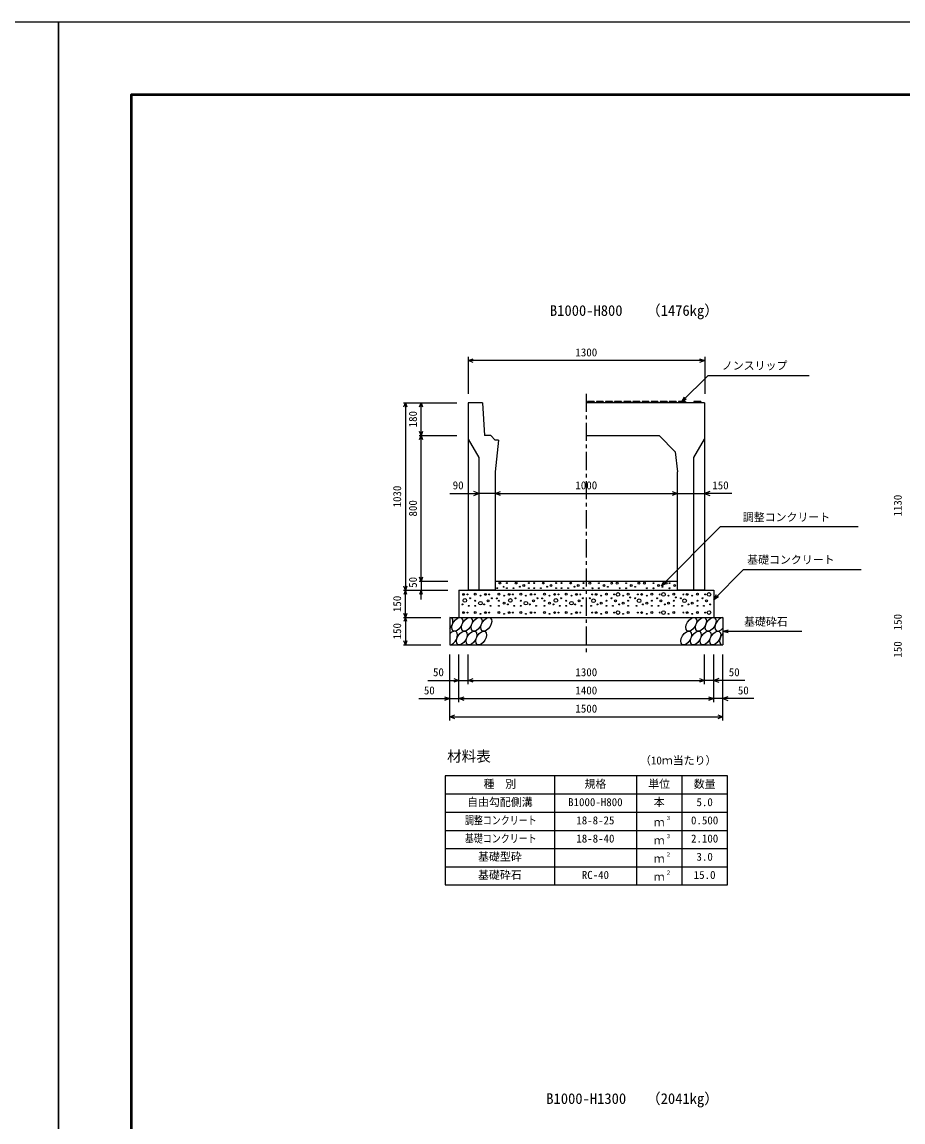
# Model space of a CAD drawing. Units: millimetres, scale not verified. Extents: x -16800 to 16800, y -5940 to 5940.
# Drawn here: x -200 to 4640, y -104 to 5940 of the extents above; entities that cross this region are included whole.
import ezdxf
from ezdxf.enums import TextEntityAlignment as Align

# ---------------------------------------------------------------- set-up
doc = ezdxf.new("R2010")
doc.units = ezdxf.units.MM
doc.header["$LTSCALE"] = 20
doc.linetypes.add('CHAIN1', pattern=[8, 5, -1, 1, -1])
for name, color, linetype, lineweight in [('0-0_DIM', 7, 'Continuous', 25), ('0-1_Defpoints', 5, 'Continuous', 25), ('0-2_HATCH', 6, 'Continuous', 25), ('0-3_HYO', 3, 'Continuous', 25), ('0-4_HYO2', 4, 'Continuous', 25), ('0-5_OUTLINE', 3, 'Continuous', 25), ('0-6_TXT', 7, 'Continuous', 25), ('0-7_WAKU', 3, 'Continuous', 25)]:
    doc.layers.add(name, color=color, linetype=linetype, lineweight=lineweight)
doc.styles.add('ＭＳ ゴシック', font='')
doc.styles.get('ＭＳ ゴシック').set_extended_font_data('MS Gothic')

msp = doc.modelspace()

# ---------------------------------------------------------------- linework, layer by layer
at = {"layer": '0-0_DIM'}
for p, q in [((2250.08, 4099.68), (2250.08, 3897.94)), ((3550.08, 4079.68), (2250.08, 4079.68)), ((3550.08, 4099.68), (3550.08, 3897.94)), ((3424.88, 3854.44), (3567.09, 3996.65)), ((4123.98, 3996.65), (3567.09, 3996.65)), ((3424.88, 3854.44), (3439.88, 3880.42)), ((3424.88, 3854.44), (3450.86, 3869.44)), ((1895.8, 3847.94), (2189.13, 3847.94)), ((1905.8, 3847.94), (1905.8, 2817.94)), ((1992.46, 3667.94), (1992.46, 3847.94)), ((1982.46, 3667.94), (2189.13, 3667.94)), ((1992.46, 2867.94), (1992.46, 3667.94)), ((2150.45, 3349.28), (2310, 3349.28)), ((2400, 3349.28), (2310, 3349.28)), ((2400, 3349.28), (3400, 3349.28)), ((3400, 3349.28), (3550, 3349.28)), ((3700, 3349.28), (3550, 3349.28)), ((3763.65, 2931.62), (3600, 2767.96)), ((3763.65, 2931.62), (4410.53, 2931.62)), ((1982.46, 2867.94), (2139.13, 2867.94)), ((1992.46, 2867.94), (1992.46, 2817.94)), ((3312.94, 2842.96), (3327.94, 2868.94)), ((3312.94, 2842.96), (3338.92, 2857.96)), ((1895.8, 2817.94), (2139.13, 2817.94)), ((1905.8, 2667.94), (1905.8, 2817.94)), ((1992.46, 2767.94), (1992.46, 2817.94)), ((3600, 2767.96), (3615, 2793.94)), ((3600, 2767.96), (3625.98, 2782.96)), ((1895.8, 2667.94), (2100, 2667.94)), ((1905.8, 2667.94), (1905.8, 2517.94)), ((3650, 2592.96), (3678.98, 2600.73)), ((3650, 2592.96), (4083.31, 2592.96)), ((3650, 2592.96), (3678.98, 2585.2)), ((1895.8, 2517.94), (2100, 2517.94)), ((2150, 2102.42), (2150, 2464.77)), ((2200, 2202.42), (2200, 2464.77)), ((2250, 2302.42), (2250, 2464.77)), ((3550, 2302.42), (3550, 2464.77)), ((3600, 2202.42), (3600, 2464.77)), ((3650, 2102.42), (3650, 2464.77)), ((2030, 2322.42), (2250, 2322.42)), ((2250, 2322.42), (3550, 2322.42)), ((3770, 2322.42), (3550, 2322.42)), ((1980, 2222.42), (2200, 2222.42)), ((2200, 2222.42), (3600, 2222.42)), ((3820, 2222.42), (3600, 2222.42)), ((2150, 2122.42), (3650, 2122.42))]:
    msp.add_line(p, q, dxfattribs=at)
at = {"layer": '0-0_DIM', "linetype": 'CHAIN1'}
msp.add_line((2900, 3897.94), (2900, 2467.94), dxfattribs=at)
at = {"layer": '0-0_DIM'}
for points in [[(2278.3, 4069.42), (2250.11, 4079.68), (2278.3, 4089.94)], [(3521.92, 4089.94), (3550.11, 4079.68), (3521.92, 4069.42)], [(1897.59, 3825.39), (1905.8, 3847.94), (1914.01, 3825.39)], [(1984.26, 3825.39), (1992.46, 3847.94), (2000.67, 3825.39)], [(2000.67, 3690.49), (1992.46, 3667.94), (1984.26, 3690.49)], [(1984.26, 3645.39), (1992.46, 3667.94), (2000.67, 3645.39)], [(2281.81, 3339.02), (2310, 3349.28), (2281.81, 3359.54)], [(2428.19, 3339.02), (2400, 3349.28), (2428.19, 3359.54)], [(3371.81, 3359.54), (3400, 3349.28), (3371.81, 3339.02)], [(3578.19, 3359.54), (3550, 3349.28), (3578.19, 3339.02)], [(3312.94, 2842.96), (3637.4, 3167.43), (4393.02, 3167.43)], [(2000.67, 2890.49), (1992.46, 2867.94), (1984.26, 2890.49)], [(1914.01, 2840.49), (1905.8, 2817.94), (1897.59, 2840.49)], [(1914.01, 2795.39), (1905.8, 2817.94), (1897.59, 2795.39)], [(2000.67, 2795.39), (1992.46, 2817.94), (1984.26, 2795.39)], [(1914.01, 2690.49), (1905.8, 2667.94), (1897.59, 2690.49)], [(1914.01, 2645.39), (1905.8, 2667.94), (1897.59, 2645.39)], [(1914.01, 2540.49), (1905.8, 2517.94), (1897.59, 2540.49)], [(2171.81, 2332.68), (2200, 2322.42), (2171.81, 2312.16)], [(2278.19, 2312.16), (2250, 2322.42), (2278.19, 2332.68)], [(3521.81, 2332.68), (3550, 2322.42), (3521.81, 2312.16)], [(3628.19, 2332.68), (3600, 2322.42), (3628.19, 2312.16)], [(2121.81, 2232.68), (2150, 2222.42), (2121.81, 2212.16)], [(2228.19, 2212.16), (2200, 2222.42), (2228.19, 2232.68)], [(3571.81, 2232.68), (3600, 2222.42), (3571.81, 2212.16)], [(3678.19, 2232.68), (3650, 2222.42), (3678.19, 2212.16)], [(2178.19, 2112.16), (2150, 2122.42), (2178.19, 2132.68)], [(3621.81, 2132.68), (3650, 2122.42), (3621.81, 2112.16)]]:
    msp.add_lwpolyline(points, dxfattribs=at)
at = {"layer": '0-1_Defpoints'}
for points in [[(-16800, -5940), (0, -5940), (0, 5940), (-16800, 5940)], [(0, -5940), (16800, -5940), (16800, 5940), (0, 5940)]]:
    msp.add_lwpolyline(points, close=True, dxfattribs=at)
at = {"layer": '0-2_HATCH'}
for p, q in [((2943.88, 3854.44), (2944.88, 3847.94)), ((2993.38, 3854.45), (2994.38, 3847.95)), ((3043.88, 3854.44), (3044.88, 3847.94)), ((3093.38, 3854.45), (3094.38, 3847.95)), ((3143.88, 3854.44), (3144.88, 3847.94)), ((3193.38, 3854.44), (3194.38, 3847.94)), ((3243.88, 3854.44), (3244.88, 3847.94)), ((3293.38, 3854.44), (3294.38, 3847.94)), ((3343.88, 3854.44), (3344.88, 3847.94)), ((3393.88, 3854.44), (3394.88, 3847.94)), ((3443.88, 3854.44), (3444.88, 3847.94)), ((3528.88, 3854.44), (3529.88, 3847.94))]:
    msp.add_line(p, q, dxfattribs=at)
for points in [[(2943.88, 3854.44), (2905.88, 3854.44), (2904.88, 3847.94)], [(2993.38, 3854.45), (2955.38, 3854.45), (2954.38, 3847.95)], [(3043.88, 3854.44), (3005.88, 3854.44), (3004.88, 3847.94)], [(3093.38, 3854.45), (3055.38, 3854.45), (3054.38, 3847.95)], [(3143.88, 3854.44), (3105.88, 3854.44), (3104.88, 3847.94)], [(3193.38, 3854.44), (3155.38, 3854.44), (3154.38, 3847.94)], [(3243.88, 3854.44), (3205.88, 3854.44), (3204.88, 3847.94)], [(3293.38, 3854.44), (3255.38, 3854.44), (3254.38, 3847.94)], [(3343.88, 3854.44), (3305.88, 3854.44), (3304.88, 3847.94)], [(3393.88, 3854.44), (3355.88, 3854.44), (3354.88, 3847.94)], [(3443.88, 3854.44), (3405.88, 3854.44), (3404.88, 3847.94)], [(3528.88, 3854.44), (3490.88, 3854.44), (3489.88, 3847.94)]]:
    msp.add_lwpolyline(points, dxfattribs=at)
for centre, radius in [((2424.86, 2857.25), 5), ((2463.97, 2857.25), 2.5), ((2513.88, 2857.25), 5), ((2555.93, 2844.12), 5), ((2583.97, 2857.25), 2.5), ((2613.97, 2857.25), 2.5), ((2663.88, 2857.25), 5), ((2705.93, 2844.12), 5), ((2733.97, 2857.25), 2.5), ((2763.97, 2857.25), 2.5), ((2813.88, 2857.25), 5), ((2855.93, 2844.12), 5), ((2883.97, 2857.25), 2.5), ((2919.13, 2856.97), 5), ((2969.04, 2856.97), 2.5), ((2997.08, 2843.83), 5), ((3039.13, 2856.97), 5), ((3069.13, 2856.97), 5), ((3119.04, 2856.97), 2.5), ((3147.08, 2843.83), 5), ((3189.13, 2856.97), 5), ((3219.13, 2856.97), 5), ((3269.04, 2856.97), 2.5), ((3297.08, 2843.83), 5), ((3339.13, 2856.97), 5), ((3357.34, 2856.97), 2.5), ((3385.38, 2843.83), 5), ((2226.04, 2795.12), 5), ((2247.07, 2795.12), 2.5), ((2289.97, 2795.99), 5), ((2318.01, 2788.11), 2.5), ((2346.04, 2795.12), 5), ((2367.07, 2795.12), 2.5), ((2410.84, 2829.24), 2.5), ((2419.97, 2795.99), 5), ((2445.89, 2837.11), 2.5), ((2448.01, 2788.11), 2.5), ((2463.97, 2829.24), 2.5), ((2476.04, 2795.12), 5), ((2497.07, 2795.12), 2.5), ((2499.86, 2829.24), 2.5), ((2534.9, 2837.11), 2.5), ((2539.97, 2795.99), 5), ((2568.01, 2788.11), 2.5), ((2583.97, 2829.24), 2.5), ((2596.04, 2795.12), 5), ((2613.97, 2829.24), 2.5), ((2617.07, 2795.12), 2.5), ((2649.86, 2829.24), 2.5), ((2669.97, 2795.99), 5), ((2684.9, 2837.11), 2.5), ((2698.01, 2788.11), 2.5), ((2726.04, 2795.12), 5), ((2733.97, 2829.24), 2.5), ((2747.07, 2795.12), 2.5), ((2763.97, 2829.24), 2.5), ((2789.97, 2795.99), 5), ((2799.86, 2829.24), 2.5), ((2818.01, 2788.11), 2.5), ((2834.9, 2837.11), 2.5), ((2846.04, 2795.12), 5), ((2867.07, 2795.12), 2.5), ((2883.97, 2829.24), 2.5), ((2932.93, 2795.12), 2.5), ((2933.15, 2828.95), 2.5), ((2953.96, 2795.12), 5), ((2969.04, 2828.95), 2.5), ((2981.99, 2788.11), 2.5), ((3010.03, 2795.99), 5), ((3018.11, 2836.83), 2.5), ((3052.93, 2795.12), 2.5), ((3073.96, 2795.12), 10), ((3083.15, 2828.95), 2.5), ((3101.99, 2788.11), 2.5), ((3119.04, 2828.95), 2.5), ((3130.03, 2795.99), 5), ((3141.37, 2778.42), 2.5), ((3168.11, 2836.83), 2.5), ((3182.93, 2795.12), 2.5), ((3203.96, 2795.12), 5), ((3231.99, 2788.11), 2.5), ((3233.15, 2828.95), 2.5), ((3260.03, 2795.99), 5), ((3269.04, 2828.95), 2.5), ((3302.93, 2795.12), 2.5), ((3323.96, 2795.12), 10), ((3318.11, 2836.83), 2.5), ((3351.99, 2788.11), 2.5), ((3357.34, 2828.95), 2.5), ((3380.03, 2795.99), 5), ((3391.37, 2778.42), 2.5), ((3432.93, 2795.12), 2.5), ((3453.96, 2795.12), 5), ((3481.99, 2788.11), 2.5), ((3510.03, 2795.99), 5), ((3552.93, 2795.12), 2.5), ((3573.96, 2795.12), 10), ((2219.03, 2739.96), 2.5), ((2232.58, 2762.1), 10), ((2254.08, 2732.08), 2.5), ((2261.09, 2774.1), 2.5), ((2289.97, 2760.1), 2.5), ((2289.97, 2732.08), 2.5), ((2318.01, 2746.97), 10), ((2339.03, 2739.96), 2.5), ((2360.06, 2760.1), 5), ((2374.08, 2732.08), 2.5), ((2381.09, 2774.1), 2.5), ((2407.55, 2773.2), 2.5), ((2419.97, 2760.1), 2.5), ((2419.97, 2732.08), 2.5), ((2448.01, 2746.97), 5), ((2469.03, 2739.96), 2.5), ((2482.58, 2762.1), 10), ((2504.08, 2732.08), 2.5), ((2511.09, 2774.1), 2.5), ((2539.97, 2760.1), 2.5), ((2539.97, 2732.08), 2.5), ((2568.01, 2746.97), 10), ((2589.03, 2739.96), 2.5), ((2610.06, 2760.1), 5), ((2624.08, 2732.08), 2.5), ((2631.09, 2774.1), 2.5), ((2657.55, 2773.2), 2.5), ((2669.97, 2760.1), 2.5), ((2669.97, 2732.08), 2.5), ((2698.01, 2746.97), 5), ((2719.03, 2739.96), 2.5), ((2732.58, 2762.1), 10), ((2754.08, 2732.08), 2.5), ((2761.09, 2774.1), 2.5), ((2789.97, 2760.1), 2.5), ((2789.97, 2732.08), 2.5), ((2818.01, 2746.97), 10), ((2839.03, 2739.96), 2.5), ((2860.06, 2760.1), 5), ((2874.08, 2732.08), 2.5), ((2881.09, 2774.1), 2.5), ((2918.91, 2774.1), 2.5), ((2925.92, 2732.08), 2.5), ((2939.94, 2760.1), 10), ((2960.97, 2739.96), 2.5), ((2981.99, 2746.97), 5), ((3010.03, 2760.1), 2.5), ((3010.03, 2732.08), 2.5), ((3038.91, 2774.1), 2.5), ((3045.92, 2732.08), 2.5), ((3059.94, 2760.1), 5), ((3080.97, 2739.96), 2.5), ((3101.99, 2746.97), 5), ((3130.03, 2760.1), 2.5), ((3130.03, 2732.08), 2.5), ((3168.91, 2774.1), 2.5), ((3175.92, 2732.08), 2.5), ((3189.94, 2760.1), 10), ((3210.97, 2739.96), 2.5), ((3231.99, 2746.97), 5), ((3260.03, 2760.1), 2.5), ((3260.03, 2732.08), 2.5), ((3288.91, 2774.1), 2.5), ((3295.92, 2732.08), 2.5), ((3309.94, 2760.1), 5), ((3330.97, 2739.96), 2.5), ((3351.99, 2746.97), 5), ((3380.03, 2760.1), 2.5), ((3380.03, 2732.08), 2.5), ((3418.91, 2774.1), 2.5), ((3425.92, 2732.08), 2.5), ((3439.94, 2760.1), 10), ((3460.97, 2739.96), 2.5), ((3481.99, 2746.97), 5), ((3510.03, 2760.1), 2.5), ((3510.03, 2732.08), 2.5), ((3538.91, 2774.1), 2.5), ((3545.92, 2732.08), 2.5), ((3559.94, 2760.1), 5), ((3580.97, 2739.96), 2.5), ((2226.04, 2695.12), 5), ((2247.07, 2695.12), 2.5), ((2289.97, 2695.99), 5), ((2318.01, 2688.11), 2.5), ((2346.04, 2695.12), 5), ((2367.07, 2695.12), 2.5), ((2419.97, 2695.99), 5), ((2448.01, 2688.11), 2.5), ((2476.04, 2695.12), 5), ((2497.07, 2695.12), 2.5), ((2539.97, 2695.99), 5), ((2568.01, 2688.11), 2.5), ((2596.04, 2695.12), 5), ((2617.07, 2695.12), 2.5), ((2669.97, 2695.99), 5), ((2698.01, 2688.11), 2.5), ((2726.04, 2695.12), 5), ((2747.07, 2695.12), 2.5), ((2789.97, 2695.99), 5), ((2818.01, 2688.11), 2.5), ((2846.04, 2695.12), 5), ((2867.07, 2695.12), 2.5), ((2932.93, 2695.12), 2.5), ((2953.96, 2695.12), 5), ((2981.99, 2688.11), 2.5), ((3010.03, 2695.99), 5), ((3052.93, 2695.12), 2.5), ((3073.96, 2695.12), 10), ((3101.99, 2688.11), 2.5), ((3130.03, 2695.99), 5), ((3182.93, 2695.12), 2.5), ((3203.96, 2695.12), 5), ((3231.99, 2688.11), 2.5), ((3260.03, 2695.99), 5), ((3302.93, 2695.12), 2.5), ((3323.96, 2695.12), 10), ((3351.99, 2688.11), 2.5), ((3380.03, 2695.99), 5), ((3432.93, 2695.12), 2.5), ((3453.96, 2695.12), 5), ((3481.99, 2688.11), 2.5), ((3510.03, 2695.99), 5), ((3552.93, 2695.12), 2.5), ((3573.96, 2695.12), 10)]:
    msp.add_circle(centre, radius, dxfattribs=at)
for centre, start_param, end_param in [((2137.64, 2630.42), 4.385593, 6.6745444), ((3636.14, 2630.42), 0.3357715, 4.4411806), ((2162.96, 2555.43), 3.5111464, 7.548991), ((3661.46, 2555.43), 1.2110787, 3.5658734)]:
    msp.add_ellipse(centre, major_axis=(21.81, 35.31), ratio=0.5792, start_param=start_param, end_param=end_param, dxfattribs=at)
for centre in [(2190.84, 2630.42), (2244.05, 2630.42), (2297.26, 2630.42), (2350.47, 2630.42), (3476.51, 2630.42), (3529.72, 2630.42), (3582.93, 2630.42), (2216.16, 2555.43), (2269.37, 2555.43), (2322.58, 2555.43), (3448.63, 2555.43), (3501.84, 2555.43), (3555.04, 2555.43), (3608.25, 2555.43)]:
    msp.add_ellipse(centre, major_axis=(21.81, 35.31), ratio=0.5792, dxfattribs=at)
at = {"layer": '0-3_HYO'}
for p, q in [((2725, 1798.47), (2725, 1198.47)), ((3175, 1798.47), (3175, 1198.47)), ((3425, 1798.47), (3425, 1198.47)), ((2125, 1698.47), (3675, 1698.47))]:
    msp.add_line(p, q, dxfattribs=at)
msp.add_lwpolyline([(2125, 1198.47), (3675, 1198.47), (3675, 1798.47), (2125, 1798.47)], close=True, dxfattribs=at)
at = {"layer": '0-4_HYO2'}
for p, q in [((2125, 1598.47), (3675, 1598.47)), ((2125, 1498.47), (3675, 1498.47)), ((2125, 1398.47), (3675, 1398.47)), ((2125, 1298.47), (3675, 1298.47))]:
    msp.add_line(p, q, dxfattribs=at)
at = {"layer": '0-5_OUTLINE'}
for p, q in [((2250, 3847.94), (2250, 2817.94)), ((2330, 3847.94), (2250, 3847.94)), ((2330, 3847.94), (2340, 3667.94)), ((3550, 3847.94), (2900, 3847.94)), ((3550, 3847.94), (3550, 2817.94)), ((2250, 3647.94), (2310, 3547.94)), ((2375, 3667.94), (2340, 3667.94)), ((2375, 3667.94), (2400, 3642.94)), ((2417.5, 3642.94), (2400, 3642.94)), ((2900, 3667.94), (3300, 3667.94)), ((3300, 3667.94), (3388.89, 3579.05)), ((3388.89, 3579.05), (3400, 3467.94)), ((2310, 3547.94), (2310, 2817.94)), ((2400, 2867.94), (3400, 2867.94)), ((2200, 2817.94), (3600, 2817.94)), ((2200, 2817.94), (2200, 2667.94)), ((3600, 2817.94), (3600, 2667.94)), ((2150, 2667.94), (3650, 2667.94)), ((2150, 2667.94), (2150, 2517.94)), ((3650, 2667.94), (3650, 2517.94)), ((2150, 2517.94), (3650, 2517.94))]:
    msp.add_line(p, q, dxfattribs=at)
for points in [[(2417.5, 3642.94), (2400, 3467.94), (2400, 2817.94), (2250, 2817.94)], [(3490, 2817.94), (3490, 3547.94), (3550, 3647.94)], [(3550, 2817.94), (3400, 2817.94), (3400, 3467.94)]]:
    msp.add_lwpolyline(points, dxfattribs=at)
at = {"layer": '0-7_WAKU', "lineweight": 50}
msp.add_lwpolyline([(400, -5540), (16400, -5540), (16400, 5540), (400, 5540)], close=True, dxfattribs=at)

# ---------------------------------------------------------------- texts
at = {"layer": '0-0_DIM', "style": 'ＭＳ ゴシック'}
for s, p in [('1300', (2840.08, 4089.68)), ('ノンスリップ', (3644.4, 4016.83)), ('90', (2166.03, 3359.28)), ('1000', (2840, 3359.28)), ('150', (3592.02, 3359.28)), ('調整コンクリート', (3759.46, 3183.85)), ('基礎コンクリート', (3783.65, 2950.35)), ('基礎砕石', (3766.32, 2610.13)), ('50', (2057.56, 2332.42)), ('1300', (2840, 2332.42)), ('50', (3682.44, 2332.42)), ('50', (2007.56, 2232.42)), ('1400', (2840, 2232.42)), ('50', (3732.44, 2232.42)), ('1500', (2840, 2132.42))]:
    msp.add_text(s, height=43.99, dxfattribs=at).set_placement(p, align=Align.BOTTOM_LEFT)
for s, p in [('180', (1982.46, 3712.94)), ('1030', (1895.8, 3272.94)), ('1130', (4645.8, 3222.94)), ('800', (1982.46, 3222.94)), ('50', (1982.46, 2831.26)), ('150', (1895.8, 2697.94)), ('150', (4645.8, 2597.94)), ('150', (1895.8, 2547.94)), ('150', (4645.8, 2447.94))]:
    msp.add_text(s, height=43.99, rotation=90, dxfattribs=at).set_placement(p, align=Align.BOTTOM_LEFT)
at = {"layer": '0-6_TXT', "style": 'ＭＳ ゴシック'}
for s, height, p in [('B1000-H800', 58.65, (2700, 4307.94)), ('（1476kg）', 58.65, (3228.37, 4307.94)), ('材料表', 58.65, (2135, 1858.48)), ('（10ｍ当たり）', 43.99, (3195, 1847.47)), ('種\u3000別', 43.99, (2335, 1718.47)), ('規格', 43.99, (2890, 1718.47)), ('単位', 43.99, (3240, 1718.47)), ('数量', 43.99, (3490, 1718.47)), ('自由勾配側溝', 43.99, (2245, 1618.47)), ('B1000-H800', 43.99, (2800, 1618.47)), ('本', 43.99, (3270, 1618.47)), ('5.0', 43.99, (3505, 1618.47)), ('18-8-25', 43.99, (2845, 1518.47)), ('３', 21.99, (3335.54, 1548.84)), ('0.500', 43.99, (3475, 1518.47)), ('ｍ', 43.99, (3270, 1508.47)), ('18-8-40', 43.99, (2845, 1418.47)), ('ｍ', 43.99, (3270, 1408.47)), ('３', 21.99, (3335.54, 1448.84)), ('2.100', 43.99, (3475, 1418.47)), ('基礎型砕', 43.99, (2305, 1318.47)), ('ｍ', 43.99, (3270, 1308.47)), ('２', 21.99, (3335.54, 1348.84)), ('3.0', 43.99, (3505, 1318.47)), ('基礎砕石', 43.99, (2305, 1218.47)), ('RC-40', 43.99, (2875, 1218.47)), ('２', 21.99, (3335.54, 1248.84)), ('15.0', 43.99, (3490, 1218.47)), ('ｍ', 43.99, (3270, 1208.47)), ('（2041kg）', 58.65, (3228.37, -22.06)), ('B1000-H1300', 58.65, (2680, -22.06))]:
    msp.add_text(s, height=height, dxfattribs=at).set_placement(p, align=Align.BOTTOM_LEFT)
at = {"layer": '0-6_TXT', "style": 'ＭＳ ゴシック', "width": 0.8}
for s, p in [('調整コンクリート', (2233, 1518.47)), ('基礎コンクリート', (2233, 1418.47))]:
    msp.add_text(s, height=43.99, dxfattribs=at).set_placement(p, align=Align.BOTTOM_LEFT)

doc.saveas('drawing.dxf')
